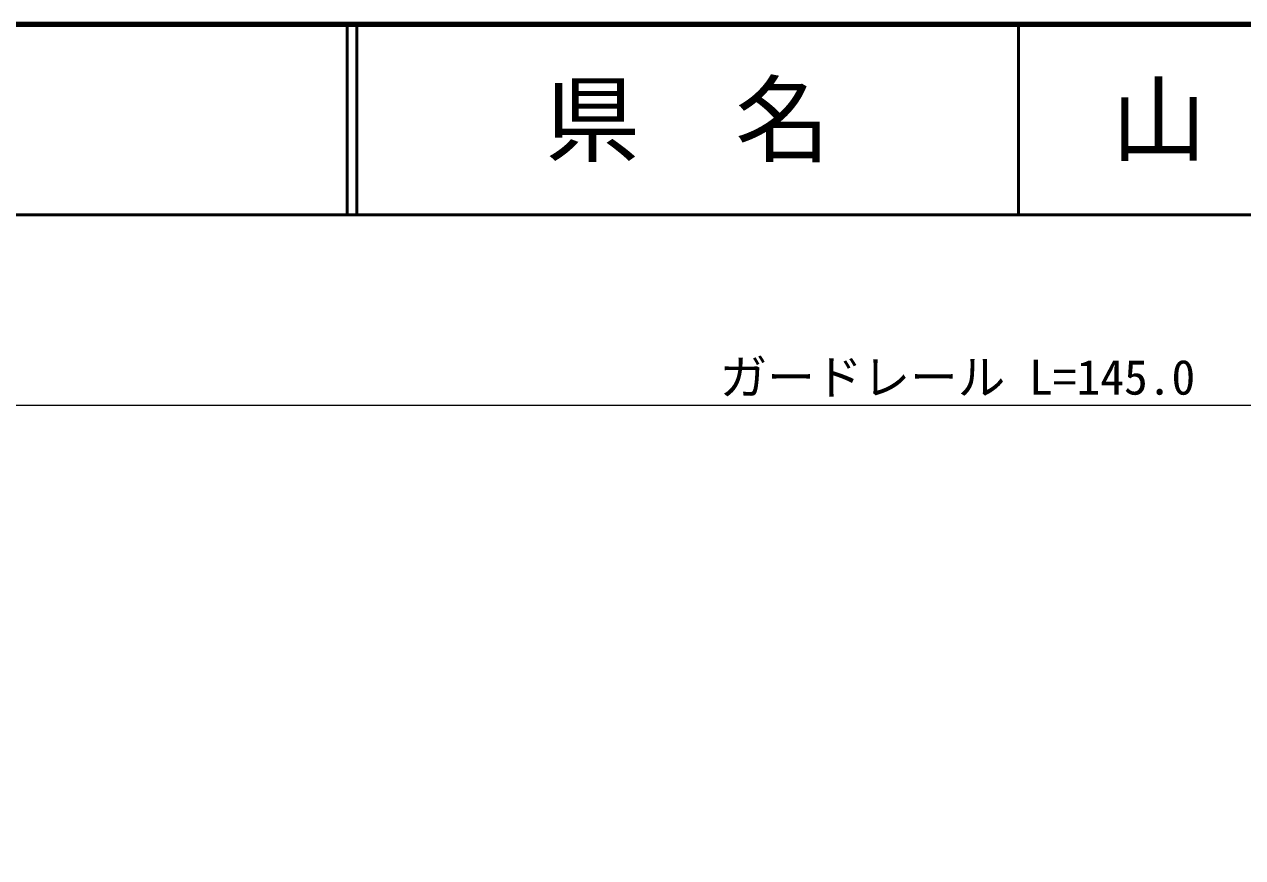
# Model space of a CAD drawing. Units: millimetres, scale not verified. Extents: x 40000 to 680000, y 20000 to 380000.
# Drawn here: x 280792 to 344775, y 336231 to 380000 of the extents above; entities that cross this region are included whole.
import ezdxf
from ezdxf.enums import TextEntityAlignment as Align

# ---------------------------------------------------------------- set-up
doc = ezdxf.new("R2010")
doc.units = ezdxf.units.MM
doc.header["$LTSCALE"] = 1000
for name, color, linetype, lineweight in [('M-BGD', 7, 'Continuous', 13), ('M-STR-HTXT', 7, 'Continuous', 13), ('M-TTL', 2, 'Continuous', 140), ('M-TTL-LINE', 7, 'Continuous', 50), ('M-TTL-TXT', 7, 'Continuous', 13)]:
    doc.layers.add(name, color=color, linetype=linetype, lineweight=lineweight)
doc.styles.add('ＭＳ ゴシック', font='')
doc.styles.get('ＭＳ ゴシック').set_extended_font_data('MS Gothic')

msp = doc.modelspace()

# ---------------------------------------------------------------- linework, layer by layer
at = {"layer": 'M-BGD'}
msp.add_open_spline([(334886, 314554), (337716, 314963), (338820, 315169), (341151, 316139), (343816, 317248), (345211, 318228), (347340, 320177), (349542, 322191), (350525, 323601), (352209, 326065), (353295, 327653), (353537, 328774), (354643, 330348), (355875, 332101), (356477, 333266), (358229, 334500), (360721, 336256), (362688, 336212), (365664, 336877), (367413, 337268), (368443, 337193), (370230, 337330), (372283, 337487), (373514, 337000), (375495, 337557), (377171, 338028), (378014, 338622), (379458, 339595), (381008, 340639), (382052, 341131), (383138, 342652), (384147, 344066), (383914, 345278), (384780, 346784), (385665, 348327), (386203, 348880), (387610, 350351)], degree=3, knots=[0, 0, 0, 0, 1, 1, 1, 2, 2, 2, 3, 3, 3, 4, 4, 4, 5, 5, 5, 6, 6, 6, 7, 7, 7, 8, 8, 8, 9, 9, 9, 10, 10, 10, 11, 11, 11, 12, 12, 12, 12], dxfattribs=at)
at = {"layer": 'M-STR-HTXT'}
msp.add_line((264441, 360000), (396918, 360000), dxfattribs=at)
at = {"layer": 'M-TTL'}
msp.add_line((680000, 380000), (40000, 380000), dxfattribs=at)
at = {"layer": 'M-TTL-LINE'}
for p, q in [((297750, 380000), (297750, 370000)), ((298250, 380000), (298250, 370000)), ((333000, 380000), (333000, 370000)), ((40000, 370000), (680000, 370000))]:
    msp.add_line(p, q, dxfattribs=at)

# ---------------------------------------------------------------- texts
at = {"layer": 'M-STR-HTXT', "style": 'ＭＳ ゴシック'}
msp.add_text('ガードレール L=145.0', height=1833, dxfattribs=at).set_placement((317309, 360000), align=Align.BOTTOM_LEFT)
at = {"layer": 'M-TTL-TXT', "style": 'ＭＳ ゴシック'}
for s, p in [('県\u3000名', (315625, 375000)), ('山\u3000口\u3000県', (350375, 375000))]:
    msp.add_text(s, height=3666, dxfattribs=at).set_placement(p, align=Align.MIDDLE_CENTER)

doc.saveas('drawing.dxf')
